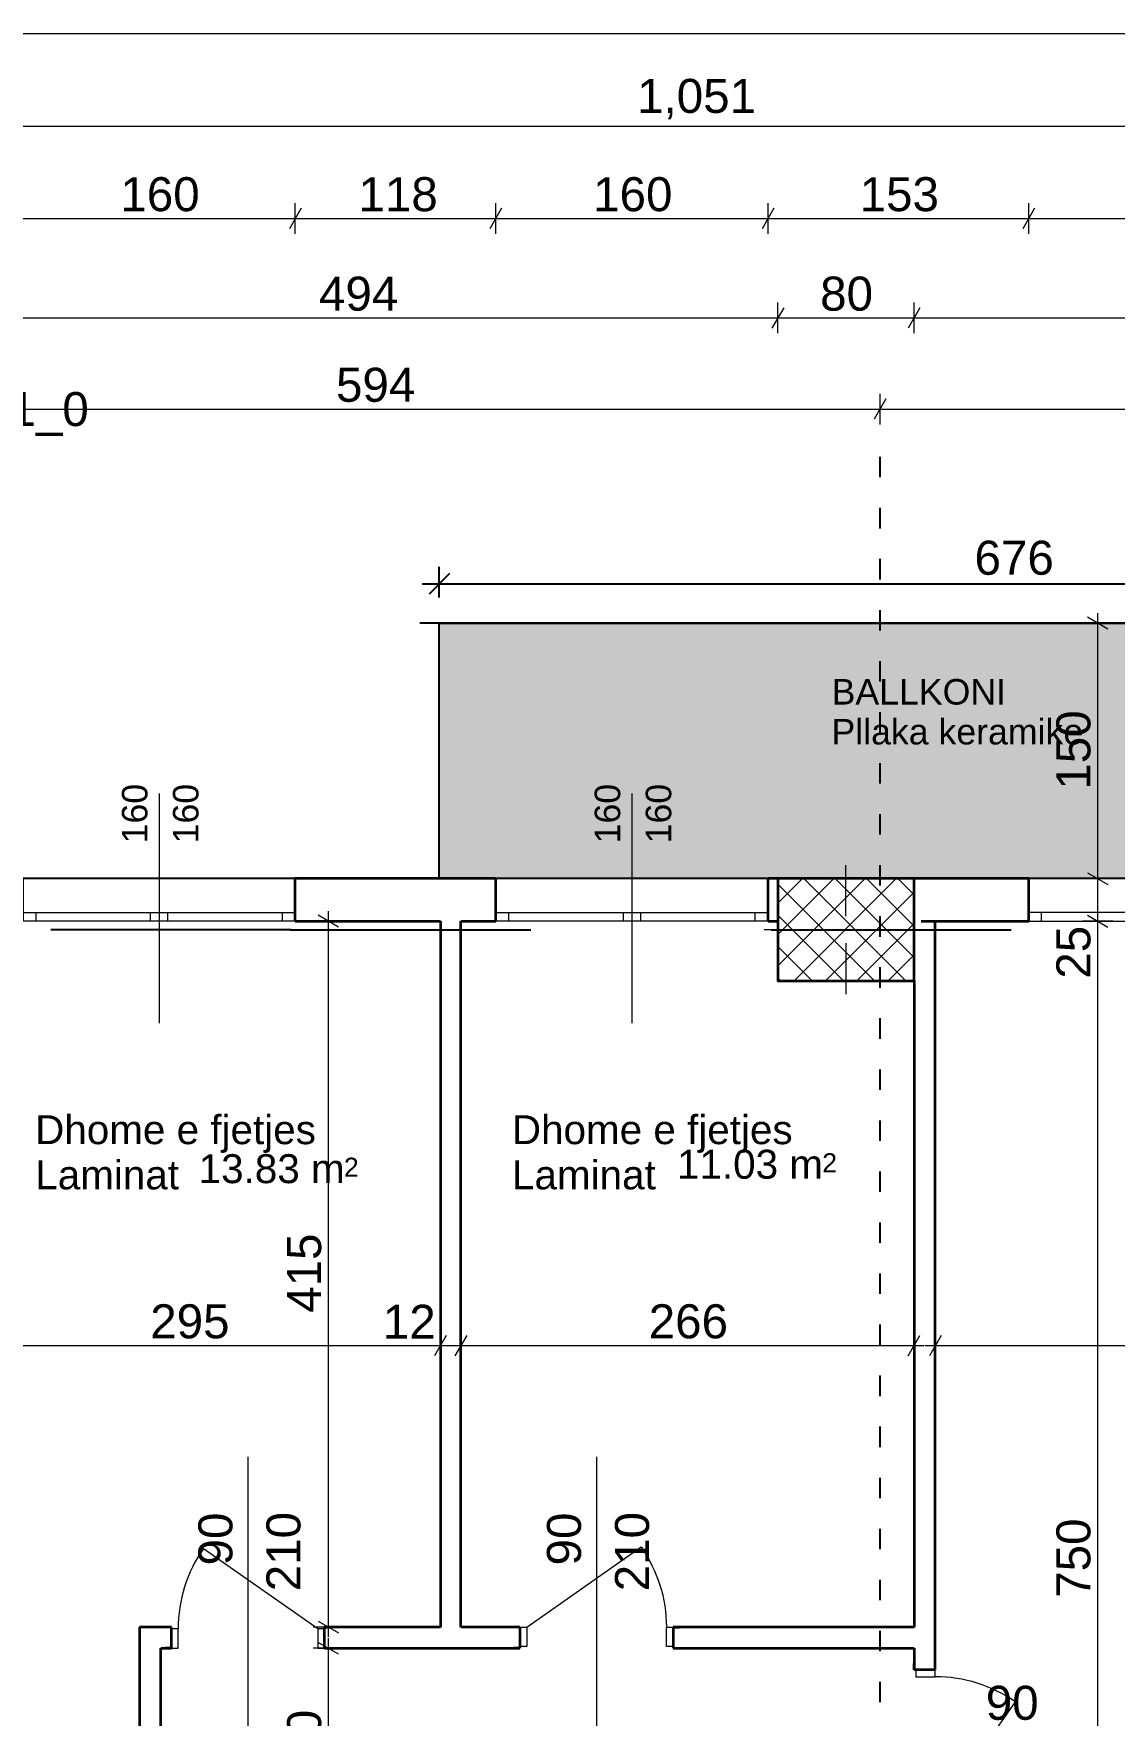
# Model space of a CAD drawing. Header units: centimetres. Extents: x 765 to 25620, y 224160 to 230516.
# Drawn here: x 1891 to 2526, y 229500 to 230488 of the extents above; entities that cross this region are included whole.
import ezdxf
from ezdxf.enums import TextEntityAlignment as Align

# ---------------------------------------------------------------- set-up
doc = ezdxf.new("R2010")
doc.units = ezdxf.units.CM
doc.header["$MEASUREMENT"] = 0
doc.linetypes.add('ACAD_ISO03W100', pattern=[30, 12, -18])
doc.linetypes.add('Small Dashed', pattern=[282.222222, 141.111111, -141.111111])
for name, color, linetype, lineweight in [('0_Pen_No__101', 252, 'Continuous', 13), ('ARCHICAD Door Markers_Pen_No__1', 7, 'Continuous', 13), ('ARCHICAD Door Markers_Pen_No__7', 7, 'Continuous', 35), ('ARCHICAD Doors_Pen_No__27', 7, 'Continuous', 35), ('ARCHICAD Window Markers_Pen_No__1', 7, 'Continuous', 13), ('ARCHICAD Window Markers_Pen_No__7', 7, 'Continuous', 35), ('ARCHICAD Windows_Pen_No__27', 7, 'Continuous', 35), ('Structural - Bearing_Pen_No__20', 1, 'Continuous', 0), ('Structural - Bearing_Pen_No__21', 7, 'Continuous', 35), ('Structural - Bearing_Pen_No__27', 7, 'Continuous', 35), ('Structural - Shear_Pen_No__1', 7, 'Continuous', 13)]:
    doc.layers.add(name, color=color, linetype=linetype, lineweight=lineweight)
for name, color, linetype, lineweight, true_color in [('0_Pen_No__8', 7, 'Continuous', 35, 0xa80f02), ('Annotation - Text_Pen_No__8', 7, 'Continuous', 35, 0xa80f02), ('ARCHICAD Doors_Pen_No__23', 7, 'Continuous', 20, 0xff6600), ('ARCHICAD Doors_Pen_No__3', 7, 'Continuous', 18, 0xff6600), ('ARCHICAD Windows_Pen_No__23', 7, 'Continuous', 20, 0xff6600), ('ARCHICAD Windows_Pen_No__3', 7, 'Continuous', 18, 0xff6600), ('Structural - Shear_Pen_No__58', 7, 'Continuous', 25, 0xdf0000)]:
    doc.layers.add(name, color=color, linetype=linetype, lineweight=lineweight, true_color=true_color)
for name, color, linetype in [('ARCHICAD Door Markers', 7, 'Continuous'), ('ARCHICAD Doors', 7, 'Continuous'), ('ARCHICAD Window Markers', 7, 'Continuous'), ('ARCHICAD Windows', 7, 'Continuous'), ('Dimensioning - General', 7, 'Continuous'), ('Structural - Bearing', 7, 'Continuous')]:
    doc.layers.add(name, color=color, linetype=linetype)
doc.styles.add('GENERATED_STYLE_1', font='arial.ttf')
doc.styles.get("Standard").update_dxf_attribs({"font": 'arial.ttf'})
doc.dimstyles.get("Standard").update_dxf_attribs({"dimtxt": 20, "dimasz": 12, "dimexe": 10, "dimexo": 15, "dimgap": 5, "dimtad": 1, "dimdec": 0, "dimzin": 0, "dimdsep": 46, "dimtxsty": 'Standard', "dimblk": 'OBLIQUE', "dimcen": 9, "dimdle": 10, "dimadec": 0, "dimazin": 0, "dimtfac": 1, "dimtdec": 0, "dimtofl": 0, "dimtmove": 0, "dimatfit": 3, "dimfxl": 1, "dimtolj": 1, "dimtzin": 0, "dimarcsym": 0})

# ---------------------------------------------------------------- blocks, each defined once
blk = doc.blocks.new('Triple Window 22')
at = {"layer": 'ARCHICAD Windows_Pen_No__23', "color": 30, "linetype": 'Continuous', "lineweight": 20, "true_color": 0xff6600}
for p, q in [((-1500, 0), (-1425, 0)), ((-1425, 0), (-1425, -50)), ((-568, -50), (-568, 0)), ((-568, 0), (-500, 0)), ((-500, 0), (-432, 0)), ((-432, 0), (-432, -50)), ((412.5, -50), (412.5, 0)), ((412.5, 0), (500, 0)), ((500, 0), (587.5, 0)), ((587.5, 0), (587.5, -50)), ((1425, -50), (1425, 0)), ((1425, 0), (1500, 0)), ((-1425, -50), (-1500, -50)), ((-500, -50), (-568, -50)), ((-432, -50), (-500, -50)), ((500, -50), (412.5, -50)), ((587.5, -50), (500, -50)), ((1500, -50), (1425, -50))]:
    blk.add_line(p, q, dxfattribs=at)
at = {"layer": 'ARCHICAD Windows_Pen_No__27', "color": 7, "linetype": 'Continuous', "lineweight": 35}
for p, q in [((-1500, 0), (-1500, -50)), ((-1500, 0), (-1500, -50)), ((1500, 0), (1500, -50)), ((1500, 0), (1500, -50)), ((-1500, -50), (-1500, -250)), ((1500, -50), (1500, -250))]:
    blk.add_line(p, q, dxfattribs=at)
at = {"layer": 'ARCHICAD Windows_Pen_No__3', "color": 30, "linetype": 'Continuous', "lineweight": 18, "true_color": 0xff6600}
for p, q in [((-1500, 0), (1500, 0)), ((-1425, 0), (-568, 0)), ((-432, 0), (412.5, 0)), ((587.5, 0), (1425, 0)), ((-568, -50), (-1425, -50)), ((412.5, -50), (-432, -50)), ((1425, -50), (587.5, -50)), ((-1500, -250), (1500, -250))]:
    blk.add_line(p, q, dxfattribs=at)
blk = doc.blocks.new('Double Sash Window 22_2')
at = {"layer": 'ARCHICAD Windows_Pen_No__23', "color": 30, "linetype": 'Continuous', "lineweight": 20, "true_color": 0xff6600}
for p, q in [((-800, 0), (-725, 0)), ((-725, 0), (-725, -50)), ((-50, -50), (-50, 0)), ((-50, 0), (0, 0)), ((0, 0), (50, 0)), ((50, 0), (50, -50)), ((725, -50), (725, 0)), ((725, 0), (800, 0)), ((-725, -50), (-800, -50)), ((0, -50), (-50, -50)), ((50, -50), (0, -50)), ((800, -50), (725, -50))]:
    blk.add_line(p, q, dxfattribs=at)
at = {"layer": 'ARCHICAD Windows_Pen_No__27', "color": 7, "linetype": 'Continuous', "lineweight": 35}
for p, q in [((-800, 0), (-800, -50)), ((-800, 0), (-800, -50)), ((800, 0), (800, -50)), ((800, 0), (800, -50)), ((-800, -50), (-800, -250)), ((800, -50), (800, -250))]:
    blk.add_line(p, q, dxfattribs=at)
at = {"layer": 'ARCHICAD Windows_Pen_No__3', "color": 30, "linetype": 'Continuous', "lineweight": 18, "true_color": 0xff6600}
for p, q in [((-800, 0), (800, 0)), ((-725, 0), (-50, 0)), ((50, 0), (725, 0)), ((-50, -50), (-725, -50)), ((725, -50), (50, -50)), ((-800, -250), (800, -250))]:
    blk.add_line(p, q, dxfattribs=at)
blk = doc.blocks.new('W Marker 22')
at = {"layer": 'ARCHICAD Window Markers_Pen_No__1', "color": 7, "linetype": 'Continuous', "lineweight": 13}
blk.add_line((0, -750), (0, 600), dxfattribs=at)
at = {"layer": 'ARCHICAD Window Markers_Pen_No__7', "color": 7, "lineweight": 35, "style": 'GENERATED_STYLE_1'}
for tag, p in [('AC_MarkerText_2_1', (-23.6, -701)), ('AC_MarkerText_2_0', (276.4, -701))]:
    blk.add_attdef(tag, text='', height=150, rotation=90, dxfattribs=at).set_placement(p, align=Align.BOTTOM_LEFT)
blk = doc.blocks.new('Door 22_2')
at = {"layer": 'ARCHICAD Doors_Pen_No__23', "color": 30, "linetype": 'Continuous', "lineweight": 20, "true_color": 0xff6600}
for p, q in [((-410, 0), (-450, 0)), ((-450, 0), (-450, -115)), ((-410, -115), (-410, 0)), ((450, 0), (410, 0)), ((410, 0), (410, -115)), ((450, -115), (450, 0)), ((-450, -115), (-410, -115)), ((410, -115), (450, -115))]:
    blk.add_line(p, q, dxfattribs=at)
at = {"layer": 'ARCHICAD Doors_Pen_No__27', "color": 7, "linetype": 'Continuous', "lineweight": 35}
for p, q in [((-450, 0), (-487, 0)), ((-450, 0), (-487, 0)), ((-450, 0), (-450, -115)), ((-450, 0), (-450, -115)), ((450, 0), (450, -115)), ((450, 0), (450, -115)), ((450, 0), (487, 0)), ((450, 0), (487, 0)), ((-450, -125), (-487, -125)), ((-450, -125), (-487, -125)), ((-450, -115), (-450, -125)), ((-450, -115), (-450, -125)), ((450, -115), (450, -125)), ((450, -115), (450, -125)), ((450, -125), (487, -125)), ((450, -125), (487, -125))]:
    blk.add_line(p, q, dxfattribs=at)
at = {"layer": 'ARCHICAD Doors_Pen_No__3', "color": 30, "linetype": 'Continuous', "lineweight": 18, "true_color": 0xff6600}
blk.add_line((410, 0), (-261.7, 470.3), dxfattribs=at)
blk.add_arc((410, 0), 820, 145, 180, dxfattribs=at)
blk = doc.blocks.new('D Marker 22_3')
at = {"layer": 'ARCHICAD Door Markers_Pen_No__1', "color": 7, "linetype": 'Continuous', "lineweight": 13}
blk.add_line((0, -1125), (0, 600), dxfattribs=at)
at = {"layer": 'ARCHICAD Door Markers_Pen_No__7', "color": 7, "lineweight": 35, "style": 'GENERATED_STYLE_1'}
for tag, p in [('AC_MarkerText_3', (-368.6, -204.4)), ('AC_MarkerText_2', (31.4, -356.2))]:
    blk.add_attdef(tag, text='', height=200, rotation=270, dxfattribs=at).set_placement(p, align=Align.BOTTOM_LEFT)
blk = doc.blocks.new('Door 22_4')
at = {"layer": 'ARCHICAD Doors_Pen_No__23', "color": 30, "linetype": 'Continuous', "lineweight": 20, "true_color": 0xff6600}
for p, q in [((-410, 0), (-450, 0)), ((-450, 0), (-450, -115)), ((-410, -115), (-410, 0)), ((450, 0), (410, 0)), ((410, 0), (410, -115)), ((450, -115), (450, 0)), ((-450, -115), (-410, -115)), ((410, -115), (450, -115))]:
    blk.add_line(p, q, dxfattribs=at)
at = {"layer": 'ARCHICAD Doors_Pen_No__27', "color": 7, "linetype": 'Continuous', "lineweight": 35}
for p, q in [((-450, 10), (-487, 10)), ((-450, 10), (-487, 10)), ((-450, 0), (-450, 10)), ((-450, 0), (-450, 10)), ((-450, -115), (-450, 0)), ((-450, -115), (-450, 0)), ((450, 0), (450, 10)), ((450, 0), (450, 10)), ((450, 10), (487, 10)), ((450, 10), (487, 10)), ((450, -115), (450, 0)), ((450, -115), (450, 0)), ((-450, -115), (-487, -115)), ((-450, -115), (-487, -115)), ((450, -115), (487, -115)), ((450, -115), (487, -115))]:
    blk.add_line(p, q, dxfattribs=at)
at = {"layer": 'ARCHICAD Doors_Pen_No__3', "color": 30, "linetype": 'Continuous', "lineweight": 18, "true_color": 0xff6600}
blk.add_line((410, 0), (-261.7, 470.3), dxfattribs=at)
blk.add_arc((410, 0), 820, 145, 180, dxfattribs=at)
blk = doc.blocks.new('_Oblique')
at = {"color": 0, "linetype": 'ByBlock', "lineweight": -2}
blk.add_line((-0.5, -0.5), (0.5, 0.5), dxfattribs=at)
blk = doc.blocks.new('*D292')
at = {"color": 0, "lineweight": -2, "transparency": 16777216}
for p, q in [((2128.84, 230156.86), (2128.84, 230174.98)), ((2804.54, 230156.85), (2804.54, 230174.98)), ((2118.84, 230164.98), (2814.54, 230164.98))]:
    blk.add_line(p, q, dxfattribs=at)
at = {"layer": 'Defpoints', "color": 0, "transparency": 16777216}
for p in [(2804.54, 230164.98), (2128.84, 230141.86), (2804.54, 230141.85)]:
    blk.add_point(p, dxfattribs=at)
at = {"color": 0, "lineweight": -2, "transparency": 16777216, "xscale": 12, "yscale": 12, "zscale": 12, "rotation": 180}
blk.add_blockref('_Oblique', (2128.84, 230164.98), dxfattribs=at)
at = {"color": 0, "lineweight": -2, "transparency": 16777216, "xscale": 12, "yscale": 12, "zscale": 12}
blk.add_blockref('_Oblique', (2804.54, 230164.98), dxfattribs=at)
at = {"color": 0, "transparency": 16777216, "insert": (2466.69, 230180.19), "char_height": 20, "attachment_point": 5}
blk.add_mtext('\\A1;676', dxfattribs=at)

msp = doc.modelspace()

# ---------------------------------------------------------------- hatches: boundary and pattern name
at = {"layer": '0_Pen_No__101', "linetype": 'Continuous', "lineweight": 13}
msp.add_hatch(color=252, dxfattribs=at).paths.add_polyline_path([(2128.86, 229991.7), (2804.54, 229991.7), (2804.54, 230141.85), (2128.86, 230141.85)])
at = {"layer": 'Structural - Bearing', "linetype": 'Continuous', "lineweight": 0, "true_color": 0x000000}
h = msp.add_hatch(dxfattribs=at)
h.set_pattern_fill('CONCRETE_BLOCK', color=18, scale=0.1, style=0, pattern_type=2)
h.set_pattern_definition([(45, (1303.923, 207240.939), (-9.192388, 9.192388), []), (135, (1303.923, 207240.939), (9.192388, 9.192388), [])])
h.paths.add_polyline_path([(2327.85, 229991.7), (2327.85, 229931.7), (2407.85, 229931.7), (2407.85, 229991.7)])

# ---------------------------------------------------------------- linework, layer by layer
at = {"color": 205, "linetype": 'ACAD_ISO03W100'}
msp.add_line((2387.85, 229207.59), (2387.85, 230242.71), dxfattribs=at)
for p, q in [((2136.07, 230141.85), (2117.38, 230141.85)), ((2128.6, 230141.53), (2128.6, 230112.44)), ((2128.84, 230141.85), (2128.84, 230141.26))]:
    msp.add_line(p, q)
at = {"color": 0}
for p, q in [((4365.54, 230141.85), (2128.6, 230141.85)), ((2128.6, 230141.85), (2128.6, 229991.7)), ((2128.6, 229991.7), (1083.56, 229991.7))]:
    msp.add_line(p, q, dxfattribs=at)
at = {"color": 2}
for p, q in [((2128.84, 230141.86), (2804.54, 230141.86)), ((2804.54, 229991.7), (2128.84, 229991.7))]:
    msp.add_line(p, q, dxfattribs=at)
at = {"layer": 'Dimensioning - General', "color": 7, "linetype": 'Continuous', "lineweight": 13}
for p, q in [((1096.14, 230488.39), (4365.54, 230488.39)), ((1754.04, 230434.06), (2804.54, 230434.06)), ((2047.69, 230385.73), (2040.77, 230373.73)), ((2047.69, 230385.73), (2040.77, 230373.73)), ((2044.23, 230370.73), (2044.23, 230388.73)), ((2044.23, 230370.73), (2044.23, 230388.73)), ((2165.51, 230385.73), (2158.58, 230373.73)), ((2165.51, 230385.73), (2158.58, 230373.73)), ((2162.04, 230370.73), (2162.04, 230388.73)), ((2162.04, 230370.73), (2162.04, 230388.73)), ((2325.51, 230385.73), (2318.58, 230373.73)), ((2325.51, 230385.73), (2318.58, 230373.73)), ((2322.04, 230370.73), (2322.04, 230388.73)), ((2322.04, 230370.73), (2322.04, 230388.73)), ((2478.72, 230385.73), (2471.79, 230373.73)), ((2478.72, 230385.73), (2471.79, 230373.73)), ((2475.25, 230370.73), (2475.25, 230388.73)), ((2475.25, 230370.73), (2475.25, 230388.73)), ((1884.23, 230379.73), (2044.23, 230379.73)), ((2044.23, 230379.73), (2162.04, 230379.73)), ((2162.04, 230379.73), (2322.04, 230379.73)), ((2322.04, 230379.73), (2475.25, 230379.73)), ((2475.25, 230379.73), (2775.25, 230379.73)), ((2331.31, 230327.27), (2324.38, 230315.27)), ((2331.31, 230327.27), (2324.38, 230315.27)), ((2327.85, 230312.27), (2327.85, 230330.27)), ((2411.31, 230327.27), (2404.38, 230315.27)), ((2411.31, 230327.27), (2404.38, 230315.27)), ((2407.85, 230312.27), (2407.85, 230330.27)), ((2407.85, 230312.27), (2407.85, 230330.27)), ((1834.04, 230321.27), (2327.85, 230321.27)), ((1834.04, 230321.27), (2327.85, 230321.27)), ((2327.85, 230321.27), (2407.85, 230321.27)), ((2327.85, 230321.27), (2407.85, 230321.27)), ((2407.85, 230321.27), (2787.04, 230321.27)), ((2387.85, 230258.71), (2387.85, 230276.71)), ((1794.04, 230267.71), (2387.85, 230267.71)), ((1794.04, 230267.71), (2387.85, 230267.71)), ((2391.31, 230273.71), (2384.38, 230261.71)), ((2391.31, 230273.71), (2384.38, 230261.71)), ((2387.85, 230267.71), (2817.04, 230267.71)), ((2387.85, 230267.71), (2817.04, 230267.71)), ((2515.76, 230141.85), (2515.76, 230147.72)), ((2524.76, 230141.85), (2506.76, 230141.85)), ((2521.76, 230138.39), (2509.76, 230145.32)), ((2515.76, 229991.7), (2515.76, 230141.85)), ((2524.76, 229991.7), (2506.76, 229991.7)), ((2524.76, 229991.7), (2506.76, 229991.7)), ((2509.76, 229995.17), (2521.76, 229988.24)), ((2509.76, 229995.17), (2521.76, 229988.24)), ((2515.76, 229966.7), (2515.76, 229991.7)), ((2069.74, 229963.24), (2057.74, 229970.17)), ((2063.74, 229966.7), (2063.74, 229972.57)), ((2509.76, 229970.17), (2521.76, 229963.24)), ((2509.76, 229970.17), (2521.76, 229963.24)), ((2072.74, 229966.7), (2054.74, 229966.7)), ((2063.74, 229551.81), (2063.74, 229966.7)), ((2524.76, 229966.7), (2506.76, 229966.7)), ((2524.76, 229966.7), (2506.76, 229966.7)), ((2515.76, 229216.81), (2515.76, 229966.7)), ((2133.01, 229723.21), (2126.08, 229711.21)), ((2133.01, 229723.21), (2126.08, 229711.21)), ((2129.54, 229708.21), (2129.54, 229726.21)), ((2129.54, 229708.21), (2129.54, 229726.21)), ((2145.01, 229723.21), (2138.08, 229711.21)), ((2145.01, 229723.21), (2138.08, 229711.21)), ((2141.54, 229708.21), (2141.54, 229726.21)), ((2141.54, 229708.21), (2141.54, 229726.21)), ((2404.38, 229711.21), (2411.31, 229723.21)), ((2407.85, 229708.21), (2407.85, 229726.21)), ((2423.81, 229723.21), (2416.88, 229711.21)), ((2420.35, 229708.21), (2420.35, 229726.21)), ((1834.04, 229717.21), (2129.54, 229717.21)), ((2129.54, 229717.21), (2141.54, 229717.21)), ((2141.54, 229717.21), (2407.85, 229717.21)), ((2407.85, 229717.21), (2413.72, 229717.21)), ((2414.48, 229717.21), (2420.35, 229717.21)), ((2420.35, 229717.21), (2804.54, 229717.21)), ((2420.35, 229717.21), (2804.54, 229717.21)), ((2057.74, 229555.28), (2069.74, 229548.35)), ((2072.74, 229551.81), (2054.74, 229551.81)), ((2063.74, 229545.95), (2063.74, 229551.81)), ((2063.74, 229539.31), (2063.74, 229545.18)), ((2072.74, 229539.31), (2054.74, 229539.31)), ((2069.74, 229535.85), (2057.74, 229542.78)), ((2063.74, 229419.31), (2063.74, 229539.31))]:
    msp.add_line(p, q, dxfattribs=at)
at = {"layer": 'Structural - Bearing_Pen_No__20', "color": 1, "linetype": 'Continuous', "lineweight": 0}
for p, q in [((2367.85, 229969.7), (2367.85, 229999.7)), ((2359.85, 229961.7), (2319.85, 229961.7)), ((2375.85, 229961.7), (2415.85, 229961.7)), ((2367.85, 229953.7), (2367.85, 229923.7))]:
    msp.add_line(p, q, dxfattribs=at)
msp.add_point((2367.85, 229961.7), dxfattribs=at)
at = {"layer": 'Structural - Bearing_Pen_No__21', "color": 7, "linetype": 'Continuous', "lineweight": 35, "flags": 128}
msp.add_lwpolyline([(2327.85, 229991.7), (2327.85, 229931.7), (2407.85, 229931.7), (2407.85, 229991.7)], close=True, dxfattribs=at)
at = {"layer": 'Structural - Bearing_Pen_No__27', "color": 7, "linetype": 'Continuous', "lineweight": 35}
for p, q in [((2044.23, 229971.7), (2044.23, 229991.7)), ((2162.04, 229971.7), (2162.04, 229991.7)), ((2322.04, 229971.7), (2322.04, 229991.7)), ((2475.25, 229971.7), (2475.25, 229991.7)), ((2044.23, 229966.7), (2044.23, 229971.7)), ((2162.04, 229966.7), (2162.04, 229971.7)), ((2322.04, 229966.7), (2322.04, 229971.7)), ((2475.25, 229966.7), (2475.25, 229971.7)), ((1971.44, 229551.81), (1967.74, 229551.81)), ((1971.44, 229550.81), (1971.44, 229551.81)), ((1971.44, 229539.31), (1971.44, 229550.81)), ((2061.44, 229551.81), (2065.14, 229551.81)), ((2061.44, 229550.81), (2061.44, 229551.81)), ((2061.44, 229539.31), (2061.44, 229550.81)), ((2176.29, 229551.81), (2172.59, 229551.81)), ((2176.29, 229551.81), (2176.29, 229540.31)), ((2266.29, 229551.81), (2269.99, 229551.81)), ((2266.29, 229551.81), (2266.29, 229540.31)), ((1971.44, 229539.31), (1967.74, 229539.31)), ((2061.44, 229539.31), (2065.14, 229539.31)), ((2176.29, 229539.31), (2172.59, 229539.31)), ((2176.29, 229540.31), (2176.29, 229539.31)), ((2266.29, 229540.31), (2266.29, 229539.31)), ((2266.29, 229539.31), (2269.99, 229539.31)), ((2407.85, 229526.6), (2407.85, 229530.3)), ((2408.85, 229526.6), (2407.85, 229526.6)), ((2420.35, 229526.6), (2408.85, 229526.6)), ((2420.35, 229526.6), (2420.35, 229530.3))]:
    msp.add_line(p, q, dxfattribs=at)
at = {"layer": 'Structural - Bearing_Pen_No__27', "color": 7, "linetype": 'Continuous', "lineweight": 35, "flags": 128}
for points in [[(2162.04, 229991.7), (2044.23, 229991.7)], [(2327.85, 229991.7), (2322.04, 229991.7)], [(2412.04, 229991.7), (2407.85, 229991.7)], [(2475.25, 229991.7), (2412.04, 229991.7)], [(2044.23, 229966.7), (2129.54, 229966.7)], [(2129.54, 229966.7), (2129.54, 229551.81)], [(2141.54, 229966.7), (2162.04, 229966.7)], [(2141.54, 229551.81), (2141.54, 229966.7)], [(2322.04, 229966.7), (2327.85, 229966.7)], [(2412.04, 229966.7), (2437.04, 229966.7)], [(2420.35, 229526.6), (2420.35, 229966.7)], [(2437.04, 229966.7), (2475.25, 229966.7)], [(2407.85, 229931.7), (2407.85, 229551.81)], [(1971.44, 229551.81), (1952.69, 229551.81)], [(1952.69, 229551.81), (1952.69, 229539.31)], [(2129.54, 229551.81), (2061.44, 229551.81)], [(2176.29, 229551.81), (2141.54, 229551.81)], [(2407.85, 229551.81), (2266.29, 229551.81)], [(1952.69, 229539.31), (1952.69, 229419.31)], [(1965.19, 229419.31), (1965.19, 229539.31)], [(1965.19, 229539.31), (1971.44, 229539.31)], [(2061.44, 229539.31), (2176.29, 229539.31)], [(2266.29, 229539.31), (2407.85, 229539.31)], [(2407.85, 229539.31), (2407.85, 229526.6)]]:
    msp.add_lwpolyline(points, dxfattribs=at)
at = {"layer": 'Structural - Shear_Pen_No__58', "color": 12, "linetype": 'Small Dashed', "lineweight": 25, "true_color": 0xdf0000}
for q in [(991.56, 229961.7), (3446.03, 229961.7)]:
    msp.add_line((2041.65, 229961.7), q, dxfattribs=at)
msp.add_point((2041.65, 229961.7), dxfattribs=at)
msp.add_point((2041.65, 229961.7), dxfattribs=at)

# ---------------------------------------------------------------- block references
at = {"layer": 'ARCHICAD Door Markers', "color": 7, "lineweight": 13}
ref = msp.add_blockref('D Marker 22_3', (2016.44, 229539.31), dxfattribs=dict(at, xscale=0.1, yscale=0.1, zscale=0.1, rotation=180))
ref.add_attrib('AC_MarkerText_2', '90', dxfattribs={"layer": 'ARCHICAD Door Markers_Pen_No__7', "color": 7, "lineweight": 35, "height": 20, "rotation": 90, "style": 'GENERATED_STYLE_1'}).set_placement((2013.3, 229587.99), align=Align.BOTTOM_LEFT)
ref.add_attrib('AC_MarkerText_3', '210', dxfattribs={"layer": 'ARCHICAD Door Markers_Pen_No__7', "color": 7, "lineweight": 35, "height": 20, "rotation": 90, "style": 'GENERATED_STYLE_1'}).set_placement((2053.3, 229572.81), align=Align.BOTTOM_LEFT)
ref = msp.add_blockref('D Marker 22_3', (2221.29, 229539.31), dxfattribs=dict(at, xscale=0.1, yscale=0.1, zscale=0.1, rotation=180))
ref.add_attrib('AC_MarkerText_2', '90', dxfattribs={"layer": 'ARCHICAD Door Markers_Pen_No__7', "color": 7, "lineweight": 35, "height": 20, "rotation": 90, "style": 'GENERATED_STYLE_1'}).set_placement((2218.14, 229587.99), align=Align.BOTTOM_LEFT)
ref.add_attrib('AC_MarkerText_3', '210', dxfattribs={"layer": 'ARCHICAD Door Markers_Pen_No__7', "color": 7, "lineweight": 35, "height": 20, "rotation": 90, "style": 'GENERATED_STYLE_1'}).set_placement((2258.14, 229572.81), align=Align.BOTTOM_LEFT)
ref = msp.add_blockref('D Marker 22_3', (2407.85, 229481.6), dxfattribs=dict(at, xscale=0.1, yscale=0.1, zscale=0.1, rotation=90))
ref.add_attrib('AC_MarkerText_2', '90', dxfattribs={"layer": 'ARCHICAD Door Markers_Pen_No__7', "color": 7, "lineweight": 35, "height": 20, "style": 'GENERATED_STYLE_1'}).set_placement((2449.99, 229491.27), align=Align.BOTTOM_LEFT)
ref.add_attrib('AC_MarkerText_3', '210', dxfattribs={"layer": 'ARCHICAD Door Markers_Pen_No__7', "color": 7, "lineweight": 35, "height": 20, "style": 'GENERATED_STYLE_1'}).set_placement((2434.82, 229451.27), align=Align.BOTTOM_LEFT)
at = {"layer": 'ARCHICAD Doors', "color": 7, "linetype": 'Continuous', "lineweight": 13, "yscale": 0.1, "zscale": 100}
for name, p, xscale in [('Door 22_4', (2016.44, 229550.81), 0.1), ('Door 22_2', (2221.29, 229551.81), -0.1)]:
    msp.add_blockref(name, p, dxfattribs=dict(at, xscale=xscale))
at = {"layer": 'ARCHICAD Doors', "color": 7, "linetype": 'Continuous', "lineweight": 13, "xscale": 0.1, "yscale": 0.1, "zscale": 100, "rotation": 270}
msp.add_blockref('Door 22_2', (2420.35, 229481.6), dxfattribs=at)
at = {"layer": 'ARCHICAD Window Markers', "color": 7, "lineweight": 13}
ref = msp.add_blockref('W Marker 22', (1964.23, 229966.7), dxfattribs=dict(at, xscale=0.1, yscale=0.1, zscale=0.1, rotation=180))
ref.add_attrib('AC_MarkerText_2', '160', dxfattribs={"layer": 'ARCHICAD Window Markers_Pen_No__7', "color": 7, "lineweight": 35, "height": 15, "rotation": 90, "style": 'GENERATED_STYLE_1'}).set_placement((1991.87, 230012.45), align=Align.BOTTOM_LEFT)
ref.add_attrib('AC_MarkerText_2_1', '160', dxfattribs={"layer": 'ARCHICAD Window Markers_Pen_No__7', "color": 7, "lineweight": 35, "height": 15, "rotation": 90, "style": 'GENERATED_STYLE_1'}).set_placement((1961.87, 230012.45), align=Align.BOTTOM_LEFT)
ref = msp.add_blockref('W Marker 22', (2242.04, 229966.7), dxfattribs=dict(at, xscale=0.1, yscale=0.1, zscale=0.1, rotation=180))
ref.add_attrib('AC_MarkerText_2', '160', dxfattribs={"layer": 'ARCHICAD Window Markers_Pen_No__7', "color": 7, "lineweight": 35, "height": 15, "rotation": 90, "style": 'GENERATED_STYLE_1'}).set_placement((2269.69, 230012.45), align=Align.BOTTOM_LEFT)
ref.add_attrib('AC_MarkerText_2_1', '160', dxfattribs={"layer": 'ARCHICAD Window Markers_Pen_No__7', "color": 7, "lineweight": 35, "height": 15, "rotation": 90, "style": 'GENERATED_STYLE_1'}).set_placement((2239.69, 230012.45), align=Align.BOTTOM_LEFT)
at = {"layer": 'ARCHICAD Windows', "color": 21, "linetype": 'Continuous', "lineweight": 18, "true_color": 0xff9955, "yscale": 0.1, "zscale": 100, "rotation": 180}
for name, p, xscale in [('Double Sash Window 22_2', (1964.23, 229966.7), 0.1), ('Double Sash Window 22_2', (2242.04, 229966.7), 0.1), ('Triple Window 22', (2625.25, 229966.7), -0.1)]:
    msp.add_blockref(name, p, dxfattribs=dict(at, xscale=xscale))

# ---------------------------------------------------------------- texts
at = {"layer": '0_Pen_No__8', "color": 14, "true_color": 0xa80f02, "style": 'GENERATED_STYLE_1'}
for s, height, p in [('13.83 m', 17, (1987.48, 229812.71)), ('11.03 m', 17, (2268.53, 229815.32)), ('2', 11.22, (2353.88, 229819.06)), ('2', 11.22, (2072.83, 229816.46))]:
    msp.add_text(s, height=height, dxfattribs=at).set_placement(p)
at = {"layer": 'Annotation - Text_Pen_No__8', "color": 14, "true_color": 0xa80f02, "style": 'GENERATED_STYLE_1'}
for s, height, p in [('BALLKONI', 15, (2359.42, 230094.03)), ('Pllaka keramike', 15, (2359.34, 230070.58)), ('Dhome e fjetjes', 17, (1891.39, 229835.63)), ('Dhome e fjetjes', 17, (2171.53, 229835.63)), ('Laminat', 17, (1891.48, 229809.07)), ('Laminat', 17, (2171.62, 229809.07))]:
    msp.add_text(s, height=height, dxfattribs=at).set_placement(p)
at = {"layer": 'Dimensioning - General', "color": 7, "lineweight": 13, "char_height": 20, "attachment_point": 7, "style": 'GENERATED_STYLE_1'}
for s, insert in [('\\A1;1,051', (2245.1, 230438.06)), ('\\A1;494', (2058.18, 230325.27)), ('\\A1;80', (2352.67, 230325.27)), ('\\A1;594', (2068.18, 230271.71)), ('\\A1;295', (1959.03, 229721.21)), ('\\A1;12', (2095.72, 229721.21)), ('\\A1;266', (2251.93, 229721.21))]:
    msp.add_mtext(s, dxfattribs=dict(at, insert=insert))
at = {"layer": 'Dimensioning - General', "color": 5, "lineweight": 35, "char_height": 20, "attachment_point": 7, "style": 'GENERATED_STYLE_1'}
for s, insert in [('\\A1;160', (1941.46, 230383.73)), ('\\A1;118', (2081.38, 230383.73)), ('\\A1;160', (2219.28, 230383.73)), ('\\A1;153', (2375.88, 230383.73))]:
    msp.add_mtext(s, dxfattribs=dict(at, insert=insert))
at = {"layer": 'Dimensioning - General', "color": 7, "lineweight": 13, "char_height": 20, "attachment_point": 7, "rotation": 90, "style": 'GENERATED_STYLE_1'}
for s, insert in [('\\A1;150', (2511.76, 230044.01)), ('\\A1;25', (2511.76, 229932.88)), ('\\A1;415', (2059.74, 229736.49)), ('\\A1;750', (2511.76, 229568.99)), ('\\A1;120', (2059.74, 229456.55))]:
    msp.add_mtext(s, dxfattribs=dict(at, insert=insert))
at = {"layer": 'Structural - Shear_Pen_No__1', "color": 7, "lineweight": 13, "style": 'GENERATED_STYLE_1'}
msp.add_attdef('AC_MarkerText_1_0', text='', height=20, dxfattribs=at).set_placement((1794.04, 230267.71), align=Align.MIDDLE_CENTER)

# ---------------------------------------------------------------- dimensions: what is measured, and where the dimension line sits
at = {"color": 0}
dim = msp.add_linear_dim(base=(2804.54, 230164.98), p1=(2128.84, 230141.86), p2=(2804.54, 230141.85), dimstyle='Standard', dxfattribs=at)
dim.commit()
dim.dimension.update_dxf_attribs({"geometry": '*D292', "text_midpoint": (2466.69, 230180.19)})

doc.saveas('drawing.dxf')
